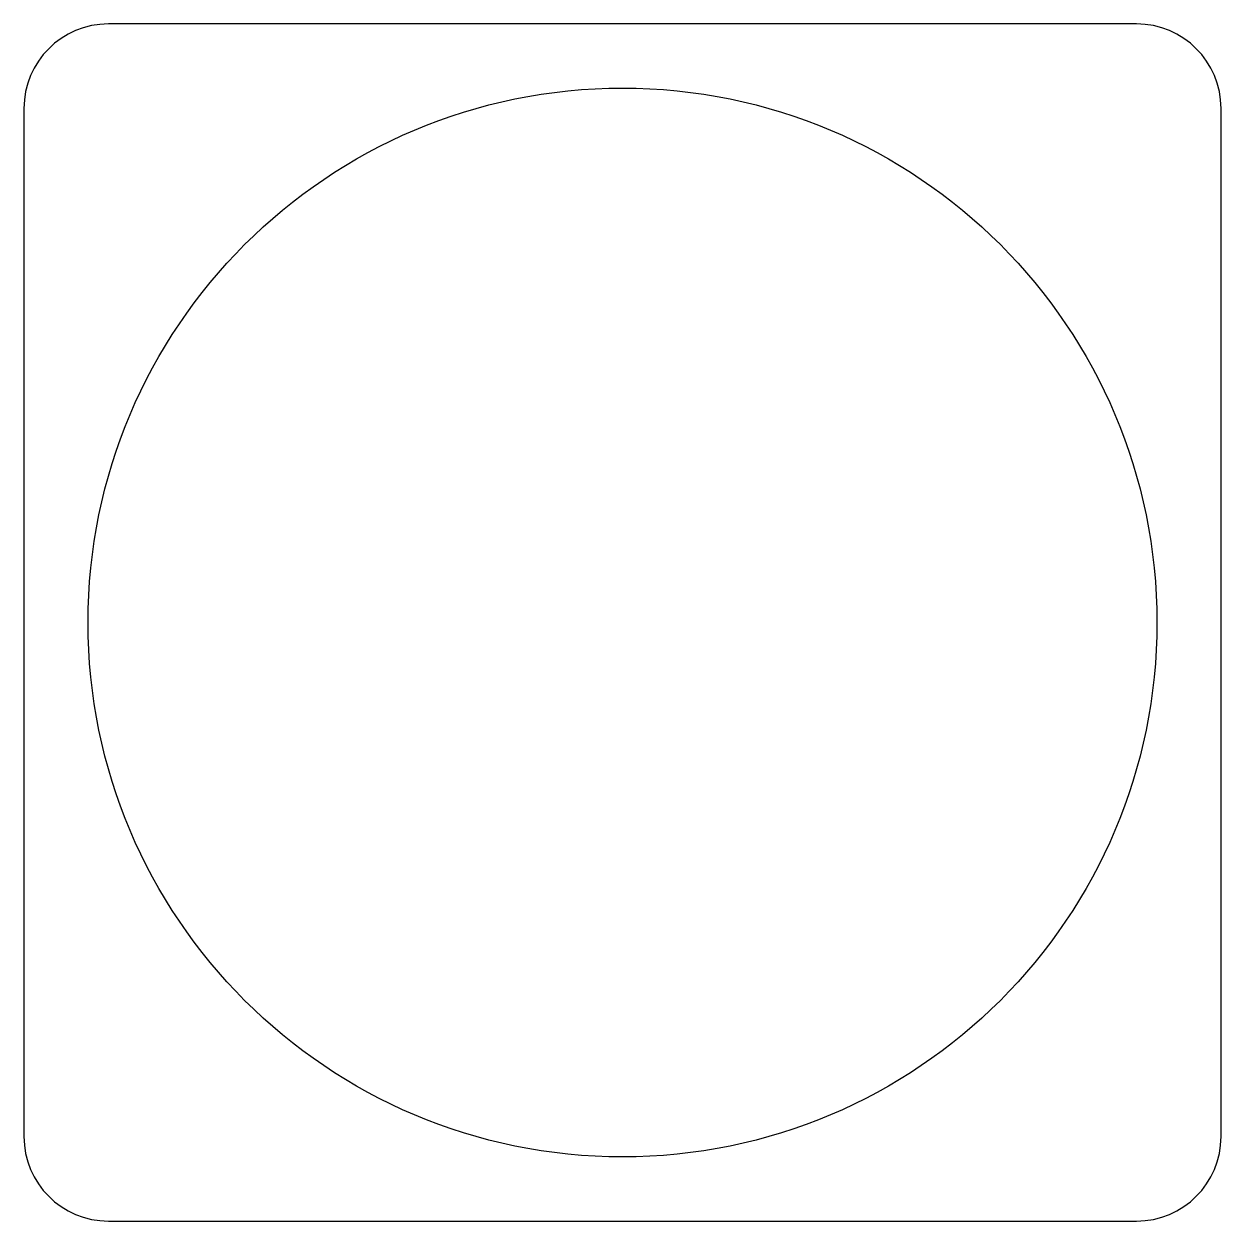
# Model space of a CAD drawing. Header units: millimetres. Extents: x -90 to 90, y -90 to 90.
import ezdxf

# ---------------------------------------------------------------- set-up
doc = ezdxf.new("R2010")
doc.units = ezdxf.units.MM

msp = doc.modelspace()

# ---------------------------------------------------------------- linework, layer by layer
at = {"color": 7, "linetype": 'Continuous'}
for p, q in [((77.343, 90.043), (-77.343, 90.043)), ((-90.043, 77.343), (-90.043, -77.343)), ((90.043, -77.343), (90.043, 77.343)), ((-77.343, -90.043), (77.343, -90.043))]:
    msp.add_line(p, q, dxfattribs=at)
msp.add_circle((0, 0), 80.391, dxfattribs=at)
for centre, start, end in [((77.343, 77.343), 0, 90), ((-77.343, 77.343), 90, 180), ((-77.343, -77.343), 180, 270), ((77.343, -77.343), 270, 0)]:
    msp.add_arc(centre, 12.7, start, end, dxfattribs=at)

doc.saveas('drawing.dxf')
